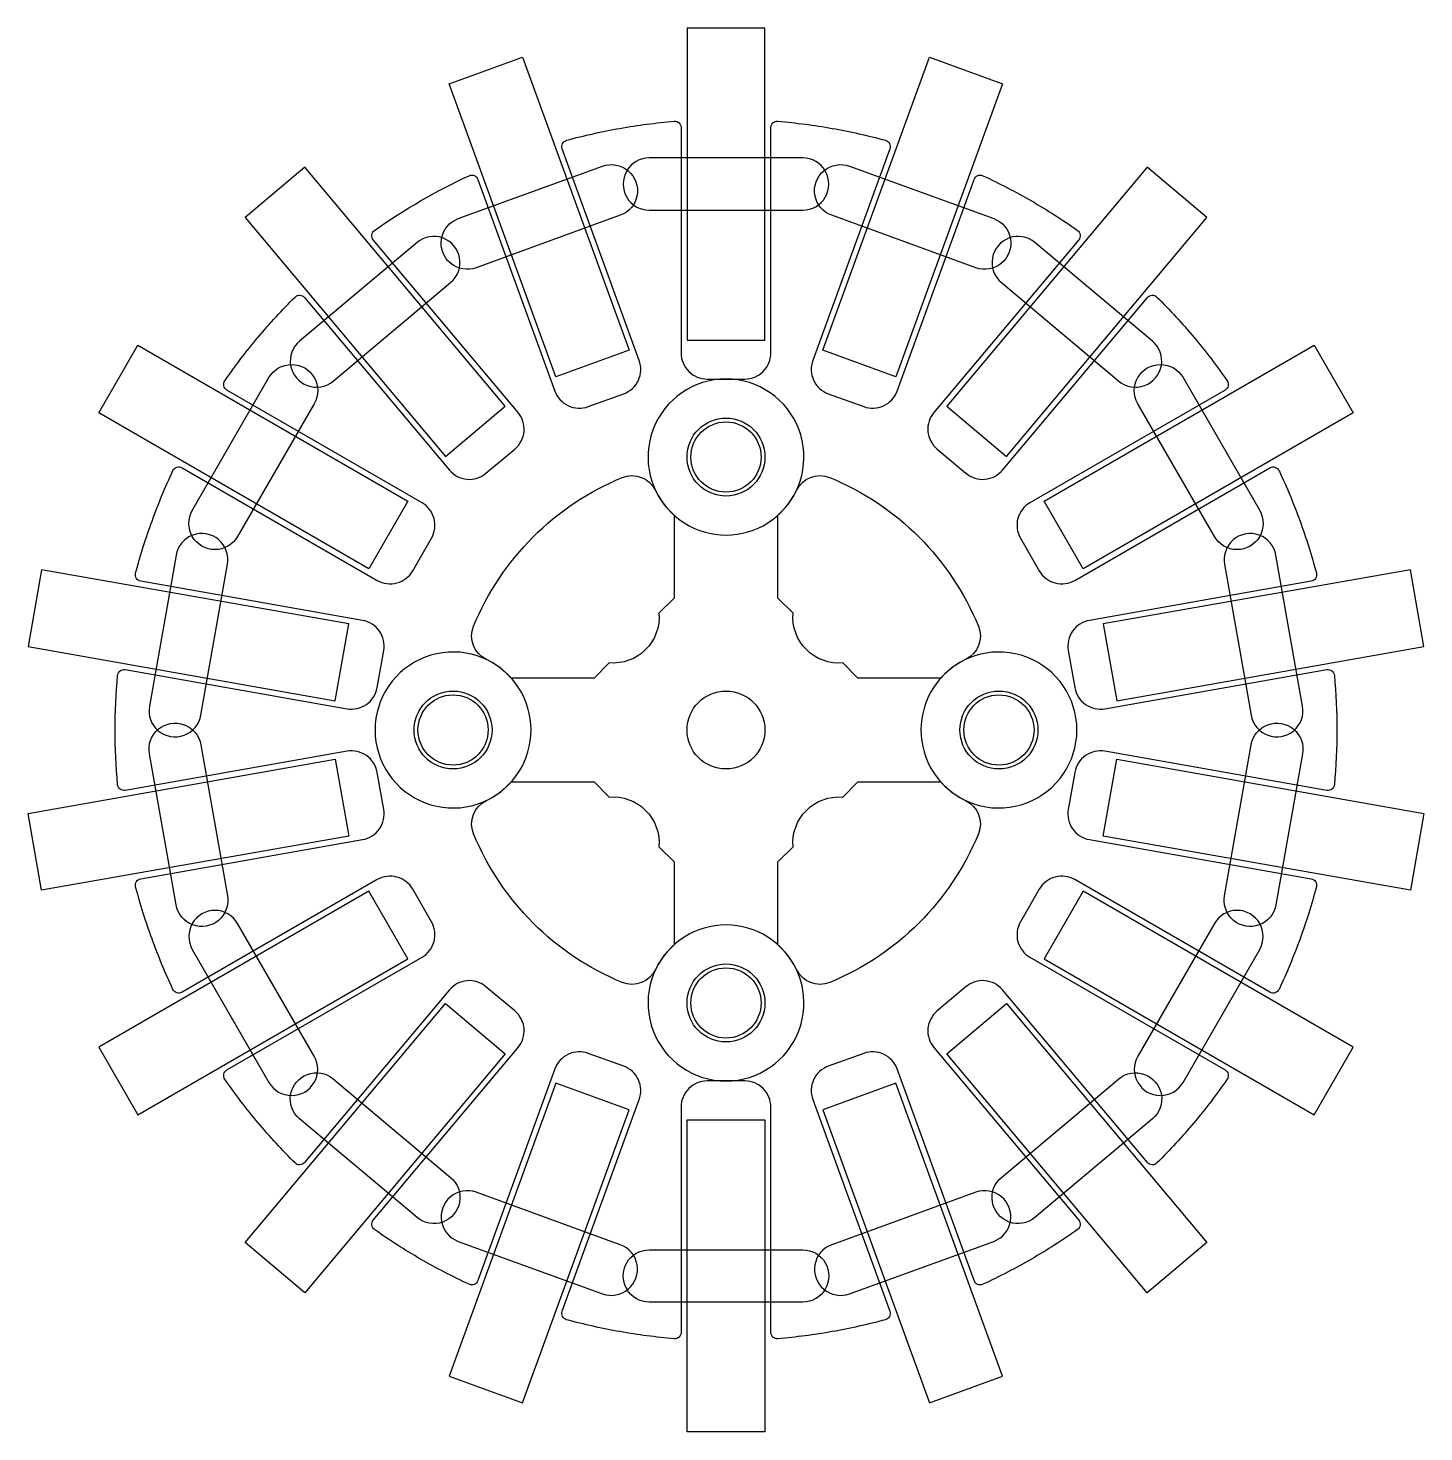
# Model space of a CAD drawing. Header units: inches. Extents: x 0 to 53.7, y 0 to 54.
import ezdxf

# ---------------------------------------------------------------- set-up
doc = ezdxf.new("R2010")
doc.units = ezdxf.units.IN
doc.header["$MEASUREMENT"] = 0
for name, color, linetype in [('サイドホイール', 1, 'Continuous'), ('ハブ', 5, 'Continuous'), ('ピン', 4, 'Continuous'), ('外形', 6, 'Continuous')]:
    doc.layers.add(name, color=color, linetype=linetype)

msp = doc.modelspace()

# ---------------------------------------------------------------- linework, layer by layer
at = {"layer": 'サイドホイール'}
for points in [[(25.35, 42), (28.35, 42), (28.35, 54), (25.35, 54)], [(23.13, 41.608), (20.31, 40.582), (16.206, 51.859), (19.025, 52.885)], [(33.39, 40.582), (30.571, 41.608), (34.675, 52.885), (37.494, 51.859)], [(16.059, 37.526), (18.358, 39.455), (10.644, 48.647), (8.346, 46.719)], [(35.343, 39.455), (37.641, 37.526), (45.355, 46.719), (43.056, 48.647)], [(14.61, 35.799), (13.11, 33.201), (2.718, 39.201), (4.218, 41.799)], [(40.591, 33.201), (39.091, 35.799), (49.483, 41.799), (50.983, 39.201)], [(11.818, 28.128), (12.339, 31.082), (0.521, 33.166), (0, 30.211)], [(41.362, 31.082), (41.883, 28.128), (53.701, 30.211), (53.18, 33.166)], [(11.818, 25.872), (12.339, 22.918), (0.521, 20.834), (0, 23.789)], [(41.362, 22.918), (41.883, 25.872), (53.701, 23.789), (53.18, 20.834)], [(14.61, 18.201), (13.11, 20.799), (2.718, 14.799), (4.218, 12.201)], [(40.591, 20.799), (39.091, 18.201), (49.483, 12.201), (50.983, 14.799)], [(16.059, 16.474), (18.358, 14.545), (10.644, 5.353), (8.346, 7.281)], [(35.343, 14.545), (37.641, 16.474), (45.355, 7.281), (43.056, 5.353)], [(23.13, 12.392), (20.31, 13.418), (16.206, 2.141), (19.025, 1.115)], [(33.39, 13.418), (30.571, 12.392), (34.675, 1.115), (37.494, 2.141)], [(25.35, 12), (28.35, 12), (28.35, 0), (25.35, 0)]]:
    msp.add_lwpolyline(points, close=True, dxfattribs=at)
at = {"layer": 'ハブ'}
msp.add_lwpolyline([(23.759, 23.909, -0.221478), (24.269, 22.51), (24.85, 21.929), (24.85, 18.736, 2.618034), (28.85, 18.736), (28.85, 21.929), (29.431, 22.51, -0.221304), (29.942, 23.909, -0.221304), (31.34, 24.419), (31.921, 25), (35.114, 25, 2.618034), (35.114, 29), (31.921, 29), (31.34, 29.581, -0.221478), (29.941, 30.091, -0.221478), (29.431, 31.49), (28.85, 32.071), (28.85, 35.264, 2.618034), (24.85, 35.264), (24.85, 32.071), (24.269, 31.49, -0.221304), (23.759, 30.091, -0.221304), (22.36, 29.581), (21.779, 29), (18.586, 29, 2.618034), (18.586, 25), (21.779, 25), (22.36, 24.419, -0.221478)], format="xyb", close=True, dxfattribs=at)
for centre, radius in [((26.85, 37.5), 1.35), ((16.35, 27), 1.35), ((26.85, 27), 1.5), ((37.35, 27), 1.35), ((26.85, 16.5), 1.35)]:
    msp.add_circle(centre, radius, dxfattribs=at)
at = {"layer": 'ピン'}
for points in [[(17.24, 44.78, -1.000213), (16.552, 46.669), (22.096, 48.687, -1.000213), (22.783, 46.798)], [(29.8, 46.995, 1.000213), (29.8, 49.005), (23.9, 49.005, 1.000213), (23.901, 46.995)], [(30.917, 46.798, -1.000213), (31.604, 48.687), (37.149, 46.669, -1.000213), (36.461, 44.78)], [(16.257, 44.213, 1.000213), (14.966, 45.753), (10.446, 41.961, 1.000213), (11.738, 40.421)], [(41.962, 40.421, 1.000213), (43.255, 41.961), (38.735, 45.753, 1.000213), (37.443, 44.213)], [(8.059, 34.443, -1.000213), (6.318, 35.448), (9.268, 40.557, -1.000213), (11.009, 39.552)], [(42.692, 39.552, -1.000213), (44.432, 40.557), (47.382, 35.448, -1.000213), (45.641, 34.443)], [(7.671, 33.377, 1.000213), (5.692, 33.726), (4.667, 27.916, 1.000213), (6.647, 27.567)], [(47.054, 27.567, 1.000213), (49.033, 27.916), (48.009, 33.726, 1.000213), (46.029, 33.377)], [(7.671, 20.623, -1.000213), (5.692, 20.274), (4.667, 26.084, -1.000213), (6.647, 26.433)], [(47.054, 26.433, -1.000213), (49.033, 26.084), (48.009, 20.274, -1.000213), (46.029, 20.623)], [(8.059, 19.557, 1.000213), (6.318, 18.552), (9.268, 13.443, 1.000213), (11.009, 14.448)], [(42.692, 14.448, 1.000213), (44.432, 13.443), (47.382, 18.552, 1.000213), (45.641, 19.557)], [(16.257, 9.787, -1.000213), (14.966, 8.247), (10.446, 12.039, -1.000213), (11.738, 13.579)], [(41.962, 13.579, -1.000213), (43.255, 12.039), (38.735, 8.247, -1.000213), (37.443, 9.787)], [(17.24, 9.22, 1.000213), (16.552, 7.331), (22.096, 5.313, 1.000213), (22.783, 7.202)], [(30.917, 7.202, 1.000213), (31.604, 5.313), (37.149, 7.331, 1.000213), (36.461, 9.22)], [(29.8, 7.005, -1.000213), (29.8, 4.995), (23.9, 4.995, -1.000213), (23.901, 7.005)]]:
    msp.add_lwpolyline(points, format="xyb", close=True, dxfattribs=at)
at = {"layer": '外形'}
for points in [[(44.852, 42.106, -0.022375), (46.13, 40.436, -0.439349), (46.05, 40.077), (38.545, 35.744, 0.414214), (38.179, 34.378), (38.904, 33.122, 0.414214), (40.27, 32.756), (47.775, 37.089, -0.439349), (48.126, 36.979, -0.022375), (48.933, 35.037, -0.022375), (49.563, 33.032, -0.439349), (49.365, 32.722), (40.83, 31.217, 0.414214), (40.019, 30.058), (40.271, 28.63, 0.414214), (41.43, 27.819), (49.964, 29.324, -0.439349), (50.256, 29.1, -0.022375), (50.35, 27, -0.022375), (50.256, 24.9, -0.439349), (49.964, 24.676), (41.43, 26.181, 0.414214), (40.271, 25.37), (40.019, 23.942, 0.414214), (40.83, 22.783), (49.365, 21.278, -0.439349), (49.563, 20.968, -0.022375), (48.933, 18.963, -0.022375), (48.126, 17.021, -0.439349), (47.775, 16.911), (40.27, 21.244, 0.414214), (38.904, 20.878), (38.179, 19.622, 0.414214), (38.545, 18.256), (46.05, 13.923, -0.439349), (46.13, 13.564, -0.022375), (44.852, 11.894, -0.022375), (43.43, 10.346, -0.439349), (43.063, 10.363), (37.492, 17.001, 0.414214), (36.083, 17.124), (34.973, 16.192, 0.414214), (34.849, 14.784), (40.42, 8.145, -0.439349), (40.372, 7.78, -0.022375), (38.6, 6.648, -0.022375), (36.735, 5.68, -0.439349), (36.394, 5.821), (33.431, 13.964, 0.414214), (32.149, 14.562), (30.786, 14.066, 0.414214), (30.189, 12.784), (33.153, 4.641, -0.439349), (32.983, 4.314, -0.022375), (30.931, 3.857, -0.022375), (28.847, 3.585, -0.439349), (28.575, 3.834), (28.575, 12.5, 0.414214), (27.575, 13.5), (26.125, 13.5, 0.414214), (25.125, 12.5), (25.125, 3.834, -0.439349), (24.854, 3.585, -0.022375), (22.77, 3.857, -0.022375), (20.718, 4.314, -0.439349), (20.548, 4.641), (23.512, 12.784, 0.414214), (22.914, 14.066), (21.552, 14.562, 0.414214), (20.27, 13.964), (17.306, 5.821, -0.439349), (16.966, 5.68, -0.022375), (15.1, 6.648, -0.022375), (13.329, 7.78, -0.439349), (13.281, 8.145), (18.851, 14.784, 0.414214), (18.728, 16.192), (17.617, 17.124, 0.414214), (16.208, 17.001), (10.638, 10.363, -0.439349), (10.27, 10.346, -0.022375), (8.848, 11.894, -0.022375), (7.57, 13.564, -0.439349), (7.65, 13.923), (15.155, 18.256, 0.414214), (15.521, 19.622), (14.796, 20.878, 0.414214), (13.43, 21.244), (5.925, 16.911, -0.439349), (5.574, 17.021, -0.022375), (4.768, 18.963, -0.022375), (4.138, 20.968, -0.439349), (4.336, 21.278), (12.87, 22.783, 0.414214), (13.681, 23.942), (13.429, 25.37, 0.414214), (12.271, 26.181), (3.737, 24.676, -0.439349), (3.444, 24.9, -0.022375), (3.35, 27, -0.022375), (3.444, 29.1, -0.439349), (3.737, 29.324), (12.271, 27.819, 0.414214), (13.429, 28.63), (13.681, 30.058, 0.414214), (12.87, 31.217), (4.336, 32.722, -0.439349), (4.138, 33.032, -0.022375), (4.768, 35.037, -0.022375), (5.574, 36.979, -0.439349), (5.925, 37.089), (13.43, 32.756, 0.414214), (14.796, 33.122), (15.521, 34.378, 0.414214), (15.155, 35.744), (7.65, 40.077, -0.439349), (7.57, 40.436, -0.022375), (8.848, 42.106, -0.022375), (10.27, 43.654, -0.439349), (10.638, 43.637), (16.208, 36.999, 0.414214), (17.617, 36.876), (18.728, 37.808, 0.414214), (18.851, 39.216), (13.281, 45.855, -0.439349), (13.329, 46.22, -0.044772), (16.966, 48.32, -0.439349), (17.306, 48.179), (20.27, 40.036, 0.414214), (21.552, 39.438), (22.914, 39.934, 0.414214), (23.512, 41.216), (20.548, 49.359, -0.439349), (20.718, 49.686, -0.022375), (22.77, 50.143, -0.022375), (24.854, 50.415, -0.439349), (25.125, 50.166), (25.125, 41.5, 0.414214), (26.125, 40.5), (27.575, 40.5, 0.414214), (28.575, 41.5), (28.575, 50.166, -0.439349), (28.847, 50.415, -0.022375), (30.931, 50.143, -0.022375), (32.983, 49.686, -0.439349), (33.153, 49.359), (30.189, 41.216, 0.414214), (30.786, 39.934), (32.149, 39.438, 0.414214), (33.431, 40.036), (36.394, 48.179, -0.439349), (36.735, 48.32, -0.022375), (38.6, 47.352, -0.022375), (40.372, 46.22, -0.439349), (40.42, 45.855), (34.849, 39.216, 0.414214), (34.973, 37.808), (36.083, 36.876, 0.414214), (37.492, 36.999), (43.063, 43.637, -0.439349), (43.43, 43.654, -0.022375)], [(24.14, 36.214, 0.632456), (29.561, 36.214, -0.398874), (30.845, 36.711, -0.200183), (36.561, 30.994, -0.398874), (36.065, 29.711, 0.632456), (36.065, 24.289, -0.398874), (36.561, 23.006, -0.200183), (30.845, 17.289, -0.398874), (29.561, 17.786, 0.632456), (24.14, 17.786, -0.398874), (22.856, 17.289, -0.200183), (17.14, 23.006, -0.398874), (17.636, 24.289, 0.632456), (17.636, 29.711, -0.398874), (17.14, 30.994, -0.200183), (22.856, 36.711, -0.398874)]]:
    msp.add_lwpolyline(points, format="xyb", close=True, dxfattribs=at)
for centre in [(26.85, 37.5), (16.35, 27), (37.35, 27), (26.85, 16.5)]:
    msp.add_circle(centre, 1.5, dxfattribs=at)

doc.saveas('drawing.dxf')
